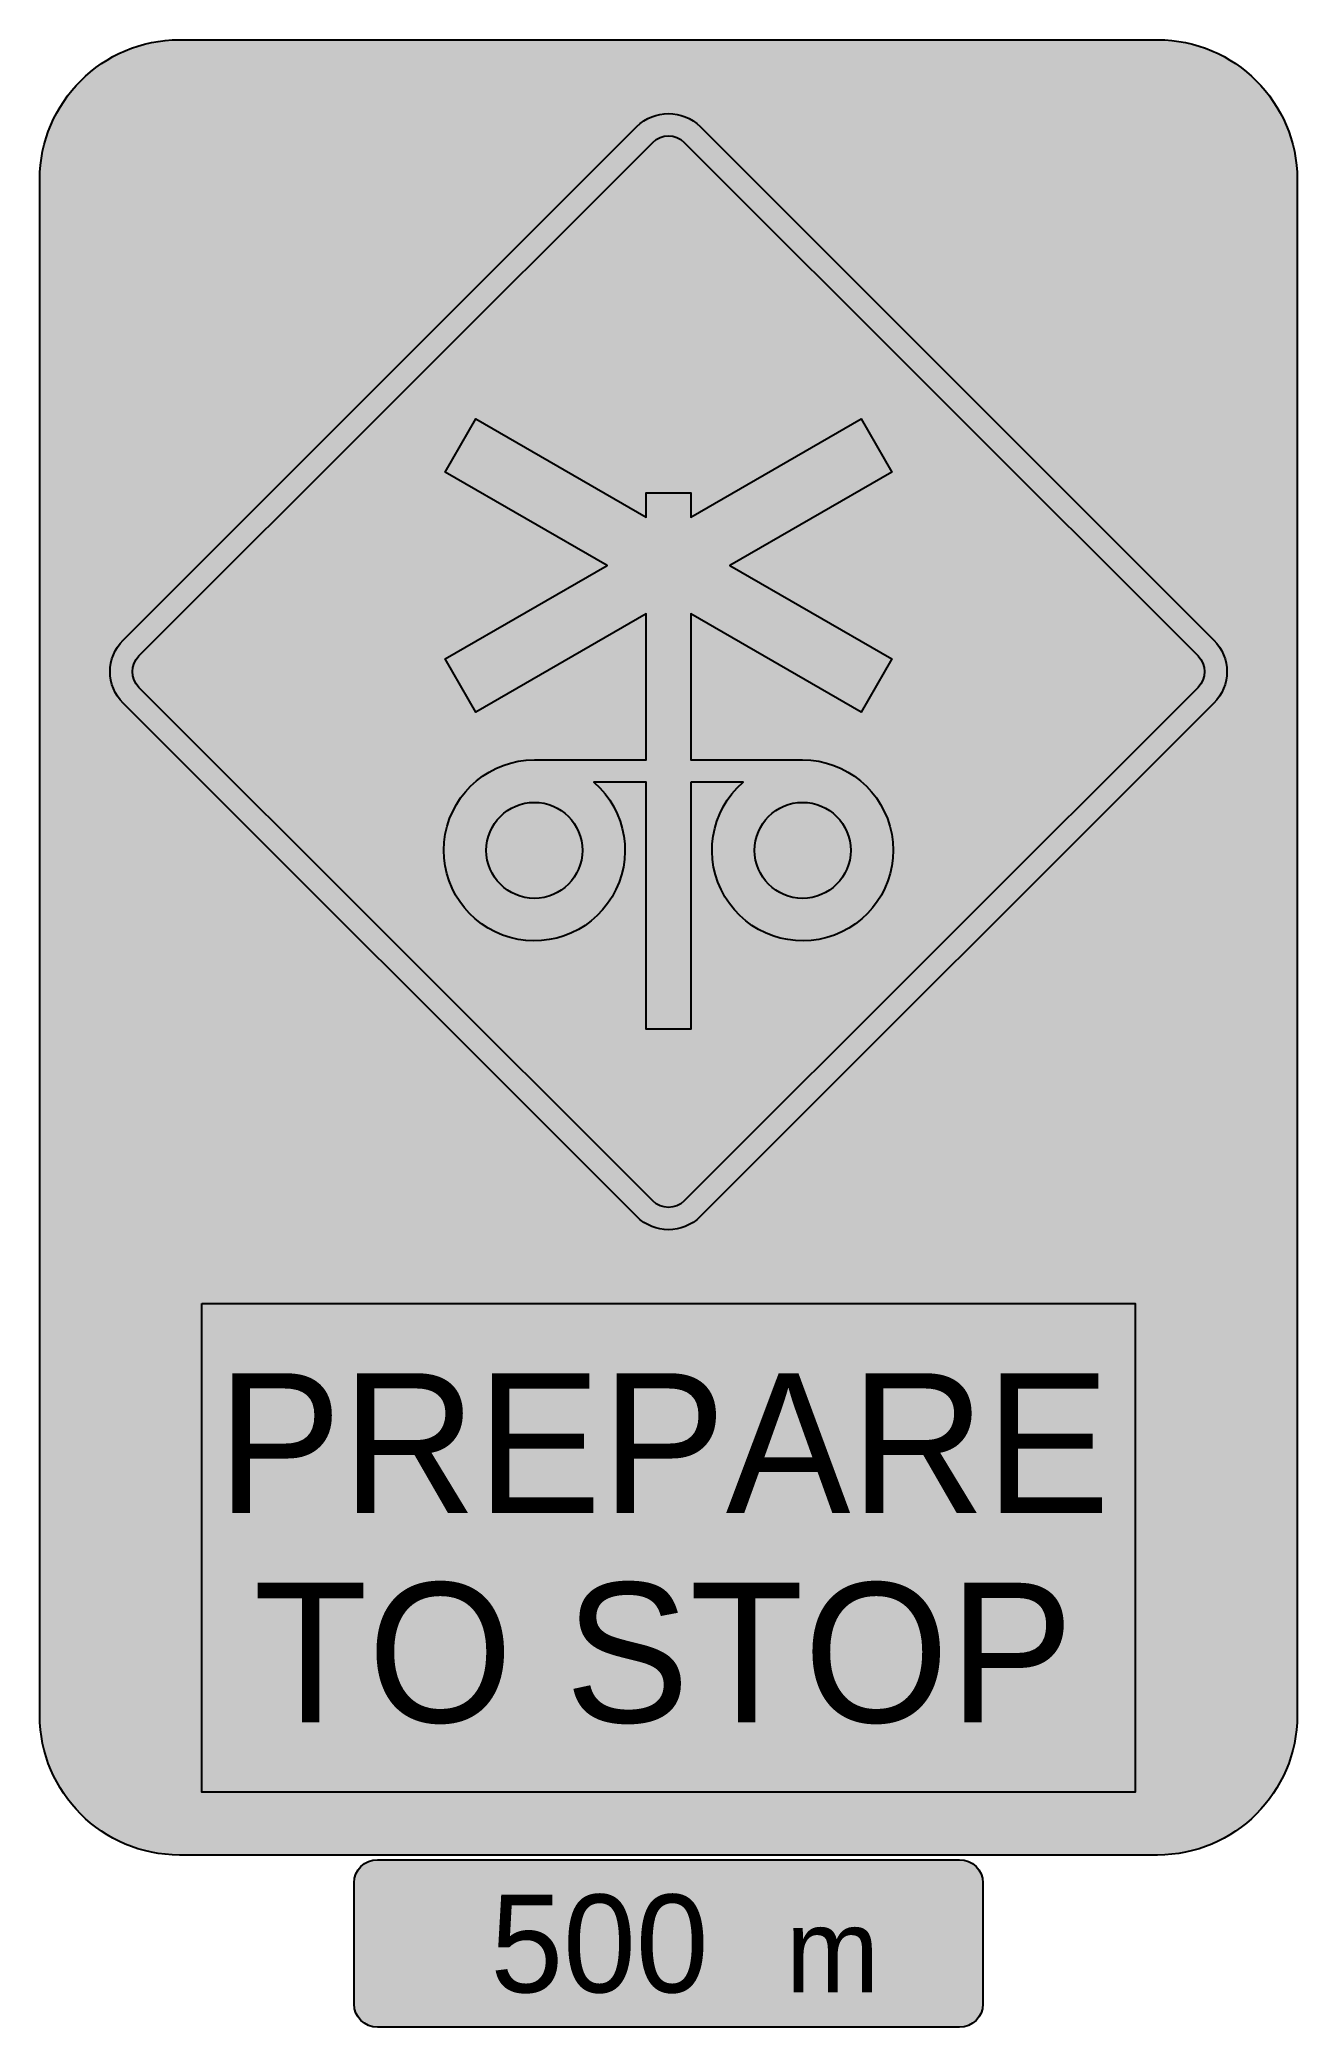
# Model space of a CAD drawing. Header units: inches. Extents: x 0 to 1350, y 0 to 2135.
import ezdxf
from ezdxf.enums import TextEntityAlignment as Align

# ---------------------------------------------------------------- set-up
doc = ezdxf.new("R2010")
doc.units = ezdxf.units.IN
doc.header["$MEASUREMENT"] = 0
for name, color, linetype, true_color in [('1_SIGNHATCH_BLACK', 7, 'Continuous', 0x000000), ('1_SIGNHATCH_YELLOW', 7, 'Continuous', 0xffff24), ('1_SIGNTEXT_WHITE', 7, 'Continuous', 0xffffff)]:
    doc.layers.add(name, color=color, linetype=linetype, true_color=true_color)
doc.layers.add('1_SIGNHATCH_RED', color=12, linetype='Continuous')
doc.styles.add('Series D', font='fhwa_d2000ex_ttf.ttf')
doc.styles.add('Series E', font='fhwa_e2000ex_ttf.ttf')
doc.styles.add('Series MOD E', font='fhwa_em2000ex_ttf.ttf')

# ---------------------------------------------------------------- blocks, each defined once
blk = doc.blocks.new('*U112')
at = {"layer": '1_SIGNTEXT_WHITE', "style": 'Series D'}
blk.add_attdef('D', text='', height=200, dxfattribs=at).set_placement((0, 0), align=Align.TOP_CENTER)
blk = doc.blocks.new('*U113')
at = {"layer": '1_SIGNTEXT_WHITE', "style": 'Series D'}
blk.add_attdef('D', text='', height=200, dxfattribs=at).set_placement((0, 0), align=Align.TOP_CENTER)
blk = doc.blocks.new('*U114')
at = {"layer": '1_SIGNTEXT_WHITE', "style": 'Series E'}
blk.add_attdef('TEXT', text='', height=140, dxfattribs=at).set_placement((0, -70), align=Align.MIDDLE_CENTER)
blk = doc.blocks.new('*U111')
at = {"layer": '1_SIGNTEXT_WHITE', "style": 'Series MOD E'}
blk.add_attdef('TEXT', text='', height=120, dxfattribs=at).set_placement((0, -60), align=Align.MIDDLE_CENTER)
blk = doc.blocks.new('MR-WAW-4C')
at = {"layer": '1_SIGNHATCH_BLACK'}
h = blk.add_hatch(color=256, dxfattribs=at)
h.dxf.hatch_style = 1
edge = h.paths.add_edge_path(flags=16)
edge.add_line((106.4861479260144, 1473.220562748477), (658.02943725152, 2024.763852073985))
edge.add_arc((675, 2007.793289325504), 24.00000000000421, 45.0000000000004, 134.9999999999996, ccw=False)
edge.add_line((691.97056274848, 2024.763852073985), (1243.513852073986, 1473.220562748477))
edge.add_arc((1226.543289325508, 1456.25), 24.00000000000036, -44.999999999999716, 44.999999999999716, ccw=False)
edge.add_line((1243.513852073986, 1439.279437251523), (691.9705627484727, 887.7361479260153))
edge.add_arc((674.9999999999964, 904.7067106744919), 23.99999999999907, 225.0000000000004, 314.9999999999996, ccw=False)
edge.add_line((658.02943725152, 887.7361479260153), (106.4861479260144, 1439.279437251523))
edge.add_arc((123.4567106744919, 1456.25), 24.00000000000038, 135.0000000000005, 224.9999999999995, ccw=False)
edge = h.paths.add_edge_path()
edge.add_line((89.51558517754165, 1490.191125496955), (641.0588745030473, 2041.734414822462))
edge.add_arc((675, 2007.793289325509), 47.99999999999797, 45.00000000000023, 134.9999999999998, ccw=False)
edge.add_line((708.9411254969527, 2041.734414822462), (1260.484414822466, 1490.191125496955))
edge.add_arc((1226.543289325511, 1456.25), 48.00000000000055, -44.99999999999977, 44.99999999999977, ccw=False)
edge.add_line((1260.484414822466, 1422.308874503045), (708.9411254969527, 870.765585177538))
edge.add_arc((675, 904.7067106744909), 47.9999999999979, 225.0000000000001, 314.9999999999999, ccw=False)
edge.add_line((641.0588745030473, 870.765585177538), (89.51558517754165, 1422.308874503045))
edge.add_arc((123.4567106744963, 1456.25), 48.00000000000049, 135.0000000000001, 224.9999999999999, ccw=False)
h = blk.add_hatch(color=256, dxfattribs=at)
h.dxf.hatch_style = 1
edge = h.paths.add_edge_path(flags=16)
edge.add_arc((531, 1264.25), 51.59999999999999, 0, 360)
edge = h.paths.add_edge_path(flags=16)
edge.add_arc((819, 1264.25), 51.59999999999999, 0, 360)
edge = h.paths.add_edge_path()
edge.add_line((699, 1337.450000000001), (699, 1072.25))
edge.add_line((699, 1072.25), (651, 1072.25))
edge.add_line((651, 1072.25), (651, 1337.450000000001))
edge.add_line((651, 1337.450000000001), (594.9499804534789, 1337.450000000001))
edge.add_arc((531.0000000000009, 1264.249999999996), 97.2000000000046, -269.99999999999955, 48.85844510284528, ccw=False)
edge.add_line((531, 1361.450000000001), (651, 1361.450000000001))
edge.add_line((651, 1361.450000000001), (651, 1518.288475772933))
edge.add_line((651, 1518.288475772933), (468.0654458236168, 1412.671161675112))
edge.add_line((468.0654458236168, 1412.671161675112), (435.0654458236168, 1469.828838324886))
edge.add_line((435.0654458236168, 1469.828838324886), (609, 1570.25))
edge.add_line((609, 1570.25), (435.0654458236168, 1670.671161675114))
edge.add_line((435.0654458236168, 1670.671161675114), (468.0654458236168, 1727.828838324887))
edge.add_line((468.0654458236168, 1727.828838324887), (651, 1622.211524227067))
edge.add_line((651, 1622.211524227067), (651, 1648.25))
edge.add_line((651, 1648.25), (699, 1648.25))
edge.add_line((699, 1648.25), (699, 1622.211524227067))
edge.add_line((699, 1622.211524227067), (881.9345541763832, 1727.828838324887))
edge.add_line((881.9345541763832, 1727.828838324887), (914.9345541763832, 1670.671161675114))
edge.add_line((914.9345541763832, 1670.671161675114), (741, 1570.25))
edge.add_line((741, 1570.25), (914.9345541763832, 1469.828838324886))
edge.add_line((914.9345541763832, 1469.828838324886), (881.9345541763832, 1412.671161675112))
edge.add_line((881.9345541763832, 1412.671161675112), (699, 1518.288475772933))
edge.add_line((699, 1518.288475772933), (699, 1361.450000000001))
edge.add_line((699, 1361.450000000001), (819, 1361.450000000001))
edge.add_arc((819.0000000000027, 1264.250000000006), 97.19999999999482, -228.85844510284312, 90.00000000000159, ccw=False)
edge.add_line((755.0500195465283, 1337.450000000001), (699, 1337.450000000001))
at = {"layer": '1_SIGNHATCH_RED'}
h = blk.add_hatch(color=256, dxfattribs=at)
h.dxf.hatch_style = 1
h.paths.add_polyline_path([(174, 777.5), (1176, 777.5), (1176, 252.4999999999995), (174, 252.4999999999995)])
at = {"layer": '1_SIGNHATCH_YELLOW'}
h = blk.add_hatch(color=256, dxfattribs=at)
h.dxf.hatch_style = 1
edge = h.paths.add_edge_path()
edge.add_line((150, 2135), (1200, 2135))
edge.add_arc((1200, 1985), 150, 0, 90, ccw=False)
edge.add_line((1350, 1985), (1350, 334.9999999999995))
edge.add_arc((1200, 334.9999999999995), 150, -90, 0, ccw=False)
edge.add_line((1200, 184.9999999999995), (150, 184.9999999999995))
edge.add_arc((150, 334.9999999999995), 150, 180, 270, ccw=False)
edge.add_line((0, 334.9999999999995), (0, 1985))
edge.add_arc((150, 1985), 150, 90, 180, ccw=False)
edge = h.paths.add_edge_path(flags=16)
edge.add_line((89.51558517754165, 1490.191125496955), (641.0588745030473, 2041.734414822462))
edge.add_arc((675, 2007.793289325509), 47.99999999999797, 45.00000000000023, 134.9999999999998, ccw=False)
edge.add_line((708.9411254969527, 2041.734414822462), (1260.484414822466, 1490.191125496955))
edge.add_arc((1226.543289325511, 1456.25), 48.00000000000055, -44.99999999999977, 44.99999999999977, ccw=False)
edge.add_line((1260.484414822466, 1422.308874503045), (708.9411254969527, 870.765585177538))
edge.add_arc((675, 904.7067106744909), 47.9999999999979, 225.0000000000001, 314.9999999999999, ccw=False)
edge.add_line((641.0588745030473, 870.765585177538), (89.51558517754165, 1422.308874503045))
edge.add_arc((123.4567106744963, 1456.25), 48.00000000000049, 135.0000000000001, 224.9999999999999, ccw=False)
h.paths.add_polyline_path([(174, 777.5), (1176, 777.5), (1176, 252.4999999999995), (174, 252.4999999999995)], flags=16)
h = blk.add_hatch(color=256, dxfattribs=at)
h.dxf.hatch_style = 1
edge = h.paths.add_edge_path()
edge.add_line((106.4861479260144, 1473.220562748477), (658.02943725152, 2024.763852073985))
edge.add_arc((675, 2007.793289325504), 24.00000000000421, 45.0000000000004, 134.9999999999996, ccw=False)
edge.add_line((691.97056274848, 2024.763852073985), (1243.513852073986, 1473.220562748477))
edge.add_arc((1226.543289325508, 1456.25), 24.00000000000036, -44.999999999999716, 44.999999999999716, ccw=False)
edge.add_line((1243.513852073986, 1439.279437251523), (691.9705627484727, 887.7361479260153))
edge.add_arc((674.9999999999964, 904.7067106744919), 23.99999999999907, 225.0000000000004, 314.9999999999996, ccw=False)
edge.add_line((658.02943725152, 887.7361479260153), (106.4861479260144, 1439.279437251523))
edge.add_arc((123.4567106744919, 1456.25), 24.00000000000038, 135.0000000000005, 224.9999999999995, ccw=False)
h = blk.add_hatch(color=256, dxfattribs=at)
h.dxf.hatch_style = 1
h.paths.add_polyline_path([(362.5, 180, 0.4142135623730951), (337.5, 155), (337.5, 25, 0.4142135623730951), (362.5, 0), (987.5, 0, 0.4142135623730951), (1012.5, 25), (1012.5, 155, 0.4142135623730951), (987.5, 180)])
for points in [[(150, 2135), (1200, 2135, -0.414213562373095), (1350, 1985), (1350, 334.9999999999995, -0.414213562373095), (1200, 184.9999999999995), (150, 184.9999999999995, -0.414213562373095), (0, 334.9999999999995), (0, 1985, -0.414213562373095)], [(89.51558517754165, 1490.191125496955), (641.0588745030473, 2041.734414822462, -0.4142135623730938), (708.9411254969527, 2041.734414822462), (1260.484414822466, 1490.191125496955, -0.4142135623730938), (1260.484414822466, 1422.308874503045), (708.9411254969527, 870.765585177538, -0.4142135623730939), (641.0588745030473, 870.765585177538), (89.51558517754165, 1422.308874503045, -0.4142135623730938)], [(106.4861479260144, 1473.220562748477), (658.02943725152, 2024.763852073985, -0.4142135623730903), (691.97056274848, 2024.763852073985), (1243.513852073986, 1473.220562748477, -0.4142135623730904), (1243.513852073986, 1439.279437251523), (691.9705627484727, 887.7361479260153, -0.4142135623730904), (658.02943725152, 887.7361479260153), (106.4861479260144, 1439.279437251523, -0.4142135623730904)], [(699, 1337.450000000001), (699, 1072.25), (651, 1072.25), (651, 1337.450000000001), (594.9499804534789, 1337.450000000001, -5.510632413046451), (531, 1361.450000000001), (651, 1361.450000000001), (651, 1518.288475772933), (468.0654458236168, 1412.671161675112), (435.0654458236168, 1469.828838324886), (609, 1570.25), (435.0654458236168, 1670.671161675114), (468.0654458236168, 1727.828838324887), (651, 1622.211524227067), (651, 1648.25), (699, 1648.25), (699, 1622.211524227067), (881.9345541763832, 1727.828838324887), (914.9345541763832, 1670.671161675114), (741, 1570.25), (914.9345541763832, 1469.828838324886), (881.9345541763832, 1412.671161675112), (699, 1518.288475772933), (699, 1361.450000000001), (819, 1361.450000000001, -5.510632413046451), (755.0500195465283, 1337.450000000001)], [(987.5, 180, -0.414213562373095), (1012.5, 155), (1012.5, 25, -0.414213562373095), (987.5, 0), (362.5, 0, -0.414213562373095), (337.5, 25), (337.5, 155, -0.414213562373095), (362.5, 180)]]:
    blk.add_lwpolyline(points, format="xyb", close=True)
blk.add_lwpolyline([(174, 777.5), (1176, 777.5), (1176, 252.4999999999995), (174, 252.4999999999995)], close=True)
for centre in [(531, 1264.25), (819, 1264.25)]:
    blk.add_circle(centre, 51.59999999999999)
at = {"xscale": 0.75, "yscale": 0.75, "zscale": 0.75}
for name, p, values in [('*U112', (669.6755913822562, 702.5), {'D': 'PREPARE'}), ('*U113', (669.6755913822562, 477.4999999999995), {'D': 'TO STOP'}), ('*U114', (600.900639536696, 142.5), {'TEXT': '500'}), ('*U111', (851.1601175562246, 127.5), {'TEXT': 'm'})]:
    blk.add_blockref(name, p, dxfattribs=at).add_auto_attribs(values)

msp = doc.modelspace()

# ---------------------------------------------------------------- block references
at = {"color": 5}
msp.add_blockref('MR-WAW-4C', (0, 0), dxfattribs=at)

doc.saveas('drawing.dxf')
